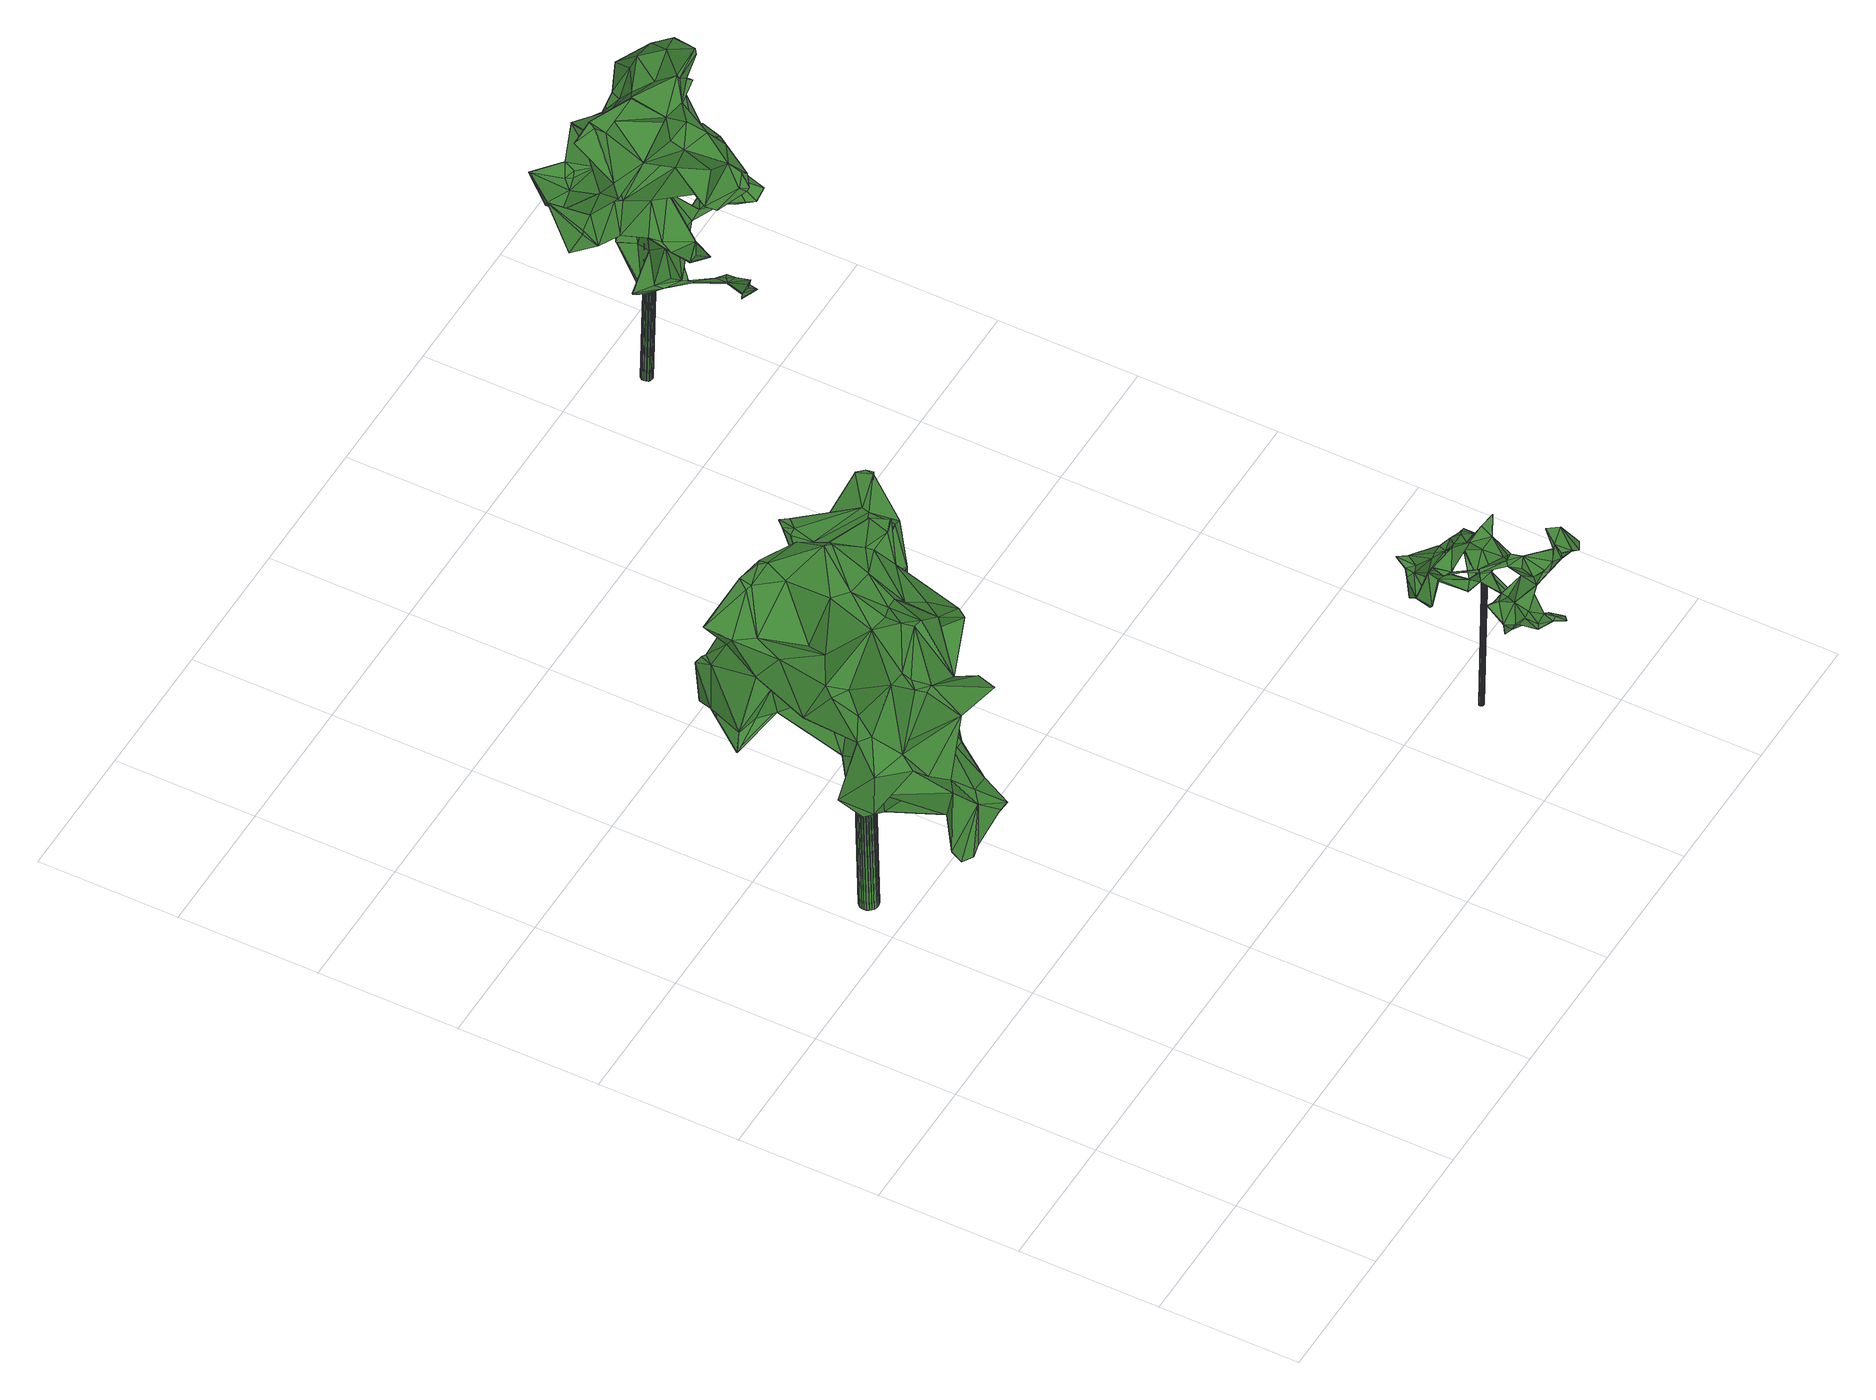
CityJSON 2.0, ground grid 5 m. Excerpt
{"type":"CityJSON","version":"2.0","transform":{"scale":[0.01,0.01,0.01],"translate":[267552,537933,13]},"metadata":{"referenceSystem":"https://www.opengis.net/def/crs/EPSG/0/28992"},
"CityObjects":{
"tree1":{"type":"SolitaryVegetationObject","attributes":{"gtid":215,"crown_width_m":10.08,"crown_median_z":24.26,"crown_r50_m":0.457,"crown_porosity":0.899,"trunk_H_m":10.71,"trunk_DBH_m":0.668,"trunk_radius_m":0.334,"trunk_base_height_m":13.55,"original_gtid":"236"},"geometry":[{"type":"Solid","lod":"3","boundaries":[[[[0,1,2]],[[0,2,3]],[[4,5,6]],[[7,8,9]],[[10,8,7]],[[11,12,13]],[[14,15,16]],[[17,18,19]],[[20,21,22]],[[23,24,25]],[[26,27,28]],[[21,29,30]],[[31,7,32]],[[33,34,12]],[[35,36,37]],[[38,39,40]],[[41,42,43]],[[26,28,44]],[[45,46,47]],[[48,49,50]],[[33,51,34]],[[52,53,54]],[[55,56,57]],[[58,35,59]],[[60,25,61]],[[62,63,64]],[[14,57,15]],[[33,65,51]],[[66,67,68]],[[69,70,71]],[[72,69,71]],[[73,74,75]],[[76,77,78]],[[45,79,80]],[[81,75,74]],[[19,82,83]],[[84,85,86]],[[11,33,12]],[[13,87,88]],[[67,89,90]],[[82,19,91]],[[92,93,94]],[[6,95,4]],[[96,43,97]],[[98,52,54]],[[23,25,99]],[[100,101,102]],[[103,104,105]],[[27,26,106]],[[55,107,56]],[[22,68,108]],[[109,107,110]],[[74,111,112]],[[57,56,113]],[[28,114,44]],[[114,49,44]],[[115,16,15]],[[116,117,118]],[[119,120,121]],[[122,27,123]],[[34,51,124]],[[12,34,124]],[[7,125,126]],[[40,39,127]],[[47,79,45]],[[27,106,128]],[[116,129,130]],[[59,131,132]],[[133,59,35]],[[134,135,136]],[[57,14,55]],[[25,137,99]],[[138,38,139]],[[139,140,138]],[[96,42,141]],[[61,25,24]],[[24,142,61]],[[131,143,31]],[[140,139,40]],[[38,40,139]],[[40,127,90]],[[144,20,145]],[[70,146,147]],[[148,63,62]],[[129,146,149]],[[10,143,131]],[[113,15,57]],[[119,3,120]],[[150,120,3]],[[81,151,75]],[[152,86,85]],[[153,154,155]],[[153,156,154]],[[22,52,68]],[[116,118,129]],[[62,36,157]],[[136,135,152]],[[112,78,77]],[[153,151,158]],[[60,137,25]],[[159,104,92]],[[53,52,22]],[[61,142,60]],[[160,161,136]],[[14,16,162]],[[119,163,3]],[[164,45,165]],[[166,165,45]],[[167,39,38]],[[168,149,146]],[[128,106,169]],[[68,52,98]],[[170,171,95]],[[172,84,173]],[[101,30,174]],[[174,175,101]],[[176,177,178]],[[23,179,180]],[[20,97,136]],[[143,181,31]],[[181,143,10]],[[60,182,137]],[[155,58,32]],[[159,92,94]],[[128,183,159]],[[55,184,107]],[[35,157,36]],[[145,185,186]],[[58,187,35]],[[117,116,188]],[[117,188,6]],[[189,186,190]],[[43,129,134]],[[84,191,192]],[[6,170,95]],[[193,91,50]],[[193,50,49]],[[50,91,19]],[[132,131,31]],[[47,194,79]],[[106,79,194]],[[169,106,194]],[[169,194,47]],[[23,99,151]],[[174,29,136]],[[97,195,42]],[[122,123,178]],[[148,64,63]],[[196,154,156]],[[108,197,198]],[[58,198,197]],[[24,180,142]],[[199,100,192]],[[200,82,91]],[[200,91,62]],[[201,202,184]],[[203,107,202]],[[109,165,204]],[[156,158,205]],[[156,205,196]],[[66,140,89]],[[9,206,207]],[[208,109,209]],[[209,210,208]],[[41,43,96]],[[132,58,59]],[[9,207,125]],[[125,207,211]],[[79,212,124]],[[213,171,170]],[[129,147,146]],[[172,173,214]],[[215,87,84]],[[187,58,197]],[[185,198,216]],[[199,192,138]],[[217,189,218]],[[54,101,98]],[[132,32,58]],[[121,120,206]],[[215,84,172]],[[20,22,108]],[[112,111,78]],[[2,1,219]],[[83,127,39]],[[44,220,106]],[[183,221,222]],[[4,183,222]],[[115,162,16]],[[115,223,201]],[[76,93,224]],[[225,224,93]],[[6,5,117]],[[145,108,185]],[[188,116,130]],[[46,164,226]],[[46,226,227]],[[92,189,190]],[[228,118,229]],[[230,87,13]],[[4,231,5]],[[229,5,231]],[[18,48,19]],[[13,48,18]],[[95,232,4]],[[171,232,95]],[[233,155,96]],[[1,0,133]],[[0,59,133]],[[164,110,234]],[[75,151,126]],[[207,235,111]],[[2,235,207]],[[217,236,189]],[[142,182,60]],[[211,75,126]],[[211,126,125]],[[237,179,238]],[[81,238,179]],[[202,107,184]],[[239,6,188]],[[188,130,129]],[[240,178,241]],[[181,7,31]],[[4,242,183]],[[120,150,206]],[[7,181,10]],[[119,121,206]],[[105,243,218]],[[125,7,9]],[[152,85,136]],[[213,170,239]],[[129,244,188]],[[217,244,129]],[[81,74,112]],[[201,203,202]],[[223,203,201]],[[109,110,164]],[[108,198,185]],[[51,65,165]],[[128,123,27]],[[128,159,123]],[[94,123,159]],[[45,80,166]],[[176,37,177]],[[105,104,243]],[[100,102,192]],[[97,42,96]],[[119,8,163]],[[245,246,247]],[[133,176,1]],[[248,172,214]],[[221,46,249]],[[221,47,46]],[[6,239,170]],[[132,31,32]],[[7,126,151]],[[7,151,153]],[[141,186,185]],[[144,195,20]],[[157,35,187]],[[73,207,111]],[[77,238,112]],[[237,238,77]],[[100,98,101]],[[250,68,251]],[[167,38,138]],[[214,252,168]],[[174,253,175]],[[109,164,165]],[[239,232,213]],[[107,203,110]],[[234,110,203]],[[51,165,166]],[[254,255,147]],[[84,86,173]],[[160,136,85]],[[160,85,84]],[[56,107,113]],[[9,8,206]],[[223,234,203]],[[222,234,223]],[[256,71,257]],[[258,167,230]],[[258,230,18]],[[230,13,18]],[[212,220,247]],[[49,247,220]],[[77,76,237]],[[102,253,161]],[[197,108,67]],[[186,144,145]],[[66,250,199]],[[78,93,76]],[[149,168,152]],[[174,30,29]],[[207,259,2]],[[30,260,22]],[[101,260,30]],[[236,195,186]],[[167,17,39]],[[83,90,127]],[[83,82,90]],[[214,146,248]],[[214,168,146]],[[70,248,146]],[[69,248,70]],[[69,72,172]],[[248,69,172]],[[48,50,19]],[[171,213,232]],[[136,97,134]],[[124,51,79]],[[140,199,138]],[[140,66,199]],[[51,166,80]],[[79,106,212]],[[51,80,79]],[[82,200,187]],[[158,179,261]],[[24,23,180]],[[153,158,156]],[[17,83,39]],[[137,182,99]],[[113,208,262]],[[23,81,179]],[[158,99,182]],[[81,112,238]],[[158,263,179]],[[180,179,263]],[[182,263,158]],[[182,142,263]],[[142,180,263]],[[107,109,208]],[[10,163,8]],[[107,208,113]],[[17,19,83]],[[187,200,157]],[[48,247,49]],[[49,220,44]],[[108,145,20]],[[93,190,225]],[[245,48,13]],[[245,247,48]],[[175,102,101]],[[102,175,253]],[[161,253,174]],[[264,172,72]],[[36,28,178]],[[258,17,167]],[[18,17,258]],[[224,237,76]],[[225,190,141]],[[28,64,148]],[[53,265,54]],[[53,22,265]],[[260,265,22]],[[54,265,101]],[[260,101,265]],[[92,218,189]],[[103,218,92]],[[187,266,82]],[[90,82,266]],[[78,111,235]],[[81,23,151]],[[153,32,7]],[[155,32,153]],[[154,96,155]],[[152,168,252]],[[136,29,21]],[[44,106,26]],[[169,183,128]],[[176,178,240]],[[176,240,219]],[[43,134,97]],[[196,96,154]],[[215,88,87]],[[13,88,11]],[[227,222,249]],[[267,147,257]],[[233,96,141]],[[178,28,122]],[[45,164,46]],[[227,226,268]],[[68,67,108]],[[197,67,187]],[[266,187,67]],[[266,67,90]],[[200,62,157]],[[11,269,33]],[[268,222,227]],[[268,234,222]],[[62,91,193]],[[129,254,147]],[[129,118,254]],[[173,252,214]],[[148,114,28]],[[264,270,172]],[[11,270,264]],[[193,148,62]],[[212,106,220]],[[193,114,148]],[[49,114,193]],[[33,269,65]],[[271,65,269]],[[271,165,65]],[[160,102,161]],[[192,102,160]],[[161,174,136]],[[192,160,84]],[[219,235,2]],[[78,235,219]],[[262,272,115]],[[255,223,272]],[[255,272,147]],[[262,147,272]],[[224,225,141]],[[169,47,221]],[[169,221,183]],[[199,250,100]],[[28,27,122]],[[249,222,221]],[[28,36,64]],[[64,36,62]],[[223,255,222]],[[84,87,191]],[[230,191,87]],[[167,191,230]],[[138,191,167]],[[138,192,191]],[[186,195,144]],[[249,46,227]],[[73,211,207]],[[73,75,211]],[[73,111,74]],[[267,257,70]],[[247,246,212]],[[254,118,228]],[[232,242,4]],[[232,239,242]],[[217,243,244]],[[273,244,243]],[[273,243,242]],[[20,195,97]],[[188,244,273]],[[188,273,239]],[[273,242,239]],[[254,228,255]],[[129,149,135]],[[129,135,134]],[[152,135,149]],[[183,242,104]],[[183,104,159]],[[242,243,104]],[[152,252,86]],[[173,86,252]],[[267,70,147]],[[92,190,93]],[[133,35,37]],[[99,158,151]],[[15,262,115]],[[113,262,15]],[[133,37,176]],[[104,103,92]],[[41,96,196]],[[70,257,71]],[[147,256,257]],[[155,233,58]],[[222,231,4]],[[229,231,222]],[[1,176,219]],[[204,165,269]],[[11,264,269]],[[271,269,165]],[[204,269,209]],[[3,163,0]],[[88,215,270]],[[88,270,11]],[[36,178,177]],[[215,172,270]],[[243,217,218]],[[105,218,103]],[[67,66,89]],[[219,93,78]],[[131,163,10]],[[0,163,59]],[[131,59,163]],[[204,209,109]],[[179,237,261]],[[245,13,246]],[[212,246,124]],[[233,274,58]],[[40,89,140]],[[90,89,40]],[[12,246,13]],[[124,246,12]],[[164,234,226]],[[268,226,234]],[[36,177,37]],[[206,8,119]],[[190,186,141]],[[189,236,186]],[[141,42,41]],[[141,41,224]],[[236,42,195]],[[236,217,42]],[[129,42,217]],[[129,43,42]],[[71,209,72]],[[264,72,269]],[[72,209,269]],[[261,205,158]],[[219,240,241]],[[219,241,93]],[[94,241,123]],[[93,241,94]],[[123,241,178]],[[250,66,68]],[[68,98,251]],[[100,250,251]],[[98,100,251]],[[224,275,237]],[[201,162,115]],[[201,184,162]],[[55,162,184]],[[14,162,55]],[[141,185,216]],[[233,216,274]],[[141,216,233]],[[58,216,198]],[[274,216,58]],[[276,256,147]],[[262,256,276]],[[262,276,147]],[[256,262,208]],[[210,256,208]],[[228,222,255]],[[209,71,256]],[[209,256,210]],[[41,196,205]],[[41,205,224]],[[224,205,275]],[[275,205,237]],[[237,205,261]],[[223,115,272]],[[2,259,3]],[[150,3,259]],[[136,21,20]],[[30,22,21]],[[150,259,206]],[[207,206,259]],[[228,229,222]],[[229,118,5]],[[117,5,118]],[[277,278,279]],[[277,279,280]],[[280,279,281]],[[280,281,282]],[[279,278,283]],[[279,283,281]],[[281,283,284]],[[281,284,282]],[[283,278,285]],[[283,285,284]],[[284,285,286]],[[284,286,282]],[[285,278,287]],[[285,287,286]],[[286,287,288]],[[286,288,282]],[[287,278,289]],[[287,289,288]],[[288,289,290]],[[288,290,282]],[[289,278,291]],[[289,291,290]],[[290,291,292]],[[290,292,282]],[[291,278,293]],[[291,293,292]],[[292,293,294]],[[292,294,282]],[[293,278,295]],[[293,295,294]],[[294,295,296]],[[294,296,282]],[[295,278,297]],[[295,297,296]],[[296,297,298]],[[296,298,282]],[[297,278,299]],[[297,299,298]],[[298,299,300]],[[298,300,282]],[[299,278,301]],[[299,301,300]],[[300,301,302]],[[300,302,282]],[[301,278,303]],[[301,303,302]],[[302,303,304]],[[302,304,282]],[[303,278,305]],[[303,305,304]],[[304,305,306]],[[304,306,282]],[[305,278,307]],[[305,307,306]],[[306,307,308]],[[306,308,282]],[[307,278,309]],[[307,309,308]],[[308,309,310]],[[308,310,282]],[[309,278,311]],[[309,311,310]],[[310,311,312]],[[310,312,282]],[[311,278,313]],[[311,313,312]],[[312,313,314]],[[312,314,282]],[[313,278,315]],[[313,315,314]],[[314,315,316]],[[314,316,282]],[[315,278,317]],[[315,317,316]],[[316,317,318]],[[316,318,282]],[[317,278,319]],[[317,319,318]],[[318,319,320]],[[318,320,282]],[[319,278,321]],[[319,321,320]],[[320,321,322]],[[320,322,282]],[[321,278,323]],[[321,323,322]],[[322,323,324]],[[322,324,282]],[[323,278,325]],[[323,325,324]],[[324,325,326]],[[324,326,282]],[[325,278,277]],[[325,277,326]],[[326,277,280]],[[326,280,282]]]]}]},
"tree2":{"type":"SolitaryVegetationObject","attributes":{"gtid":447,"crown_width_m":4.53,"crown_median_z":19.2,"crown_r50_m":0.221,"crown_porosity":0.931,"trunk_H_m":5.93,"trunk_DBH_m":0.183,"trunk_radius_m":0.0917,"trunk_base_height_m":13.27,"original_gtid":"507"},"geometry":[{"type":"Solid","lod":"3","boundaries":[[[[327,328,329]],[[330,331,332]],[[333,334,335]],[[328,336,337]],[[338,339,340]],[[341,342,343]],[[335,344,345]],[[346,347,348]],[[349,350,351]],[[352,353,354]],[[352,354,355]],[[356,357,358]],[[359,360,361]],[[362,363,364]],[[362,364,365]],[[366,367,368]],[[369,370,371]],[[369,372,370]],[[373,374,375]],[[376,377,355]],[[373,378,379]],[[380,381,382]],[[382,383,384]],[[385,386,387]],[[388,365,364]],[[389,390,391]],[[392,391,375]],[[393,394,395]],[[363,388,364]],[[396,397,345]],[[398,399,400]],[[361,401,359]],[[330,389,331]],[[402,331,389]],[[386,403,404]],[[371,370,405]],[[370,406,405]],[[342,407,359]],[[329,407,342]],[[408,409,410]],[[411,410,409]],[[412,413,414]],[[382,415,416]],[[417,418,419]],[[369,371,420]],[[421,390,422]],[[392,374,423]],[[424,425,416]],[[426,425,424]],[[426,416,425]],[[427,428,429]],[[396,385,397]],[[345,397,333]],[[430,381,431]],[[345,333,335]],[[329,400,407]],[[337,400,329]],[[393,432,433]],[[434,435,436]],[[435,437,436]],[[430,416,415]],[[421,422,431]],[[438,344,335]],[[439,405,440]],[[333,397,441]],[[402,440,442]],[[443,388,363]],[[380,421,381]],[[365,388,444]],[[365,444,376]],[[431,381,421]],[[381,415,382]],[[359,407,360]],[[445,446,447]],[[375,374,392]],[[359,401,343]],[[448,357,356]],[[371,439,392]],[[424,416,430]],[[449,450,451]],[[386,396,403]],[[375,378,373]],[[361,399,401]],[[343,401,399]],[[368,452,382]],[[383,382,452]],[[430,415,381]],[[453,454,455]],[[453,455,411]],[[379,456,373]],[[424,457,458]],[[399,437,435]],[[428,444,459]],[[432,393,460]],[[402,391,392]],[[428,427,376]],[[461,340,462]],[[463,406,442]],[[354,464,450]],[[369,465,372]],[[466,467,468]],[[336,398,337]],[[372,469,370]],[[338,414,470]],[[471,449,451]],[[456,374,373]],[[428,459,429]],[[429,459,369]],[[369,459,465]],[[472,473,474]],[[385,396,386]],[[345,403,396]],[[345,344,403]],[[359,343,342]],[[397,385,387]],[[475,476,477]],[[477,476,478]],[[404,387,386]],[[404,344,438]],[[404,403,344]],[[387,404,438]],[[370,469,479]],[[480,481,482]],[[483,477,478]],[[433,432,327]],[[394,393,349]],[[406,402,442]],[[427,484,347]],[[449,474,485]],[[473,486,485]],[[422,430,431]],[[424,430,422]],[[411,409,487]],[[488,357,489]],[[393,433,466]],[[393,466,468]],[[351,490,491]],[[376,444,428]],[[492,456,493]],[[492,493,384]],[[483,357,491]],[[441,490,351]],[[333,351,334]],[[441,351,333]],[[349,357,488]],[[349,488,394]],[[494,433,327]],[[377,495,366]],[[377,368,495]],[[365,449,417]],[[342,496,329]],[[497,496,435]],[[341,435,496]],[[358,498,356]],[[362,498,358]],[[398,400,337]],[[410,496,408]],[[497,408,496]],[[361,400,399]],[[408,499,487]],[[360,400,361]],[[407,400,360]],[[335,467,438]],[[479,471,445]],[[479,445,370]],[[488,489,394]],[[495,500,451]],[[423,371,392]],[[440,463,442]],[[444,474,501]],[[406,463,405]],[[399,341,343]],[[440,405,463]],[[449,501,474]],[[371,405,439]],[[443,502,388]],[[474,388,502]],[[376,355,365]],[[362,502,443]],[[363,362,443]],[[362,358,502]],[[357,483,358]],[[399,435,341]],[[503,455,454]],[[479,449,504]],[[479,504,471]],[[461,462,336]],[[462,436,336]],[[329,496,327]],[[482,505,464]],[[482,464,480]],[[372,465,469]],[[459,469,465]],[[377,366,446]],[[483,478,358]],[[502,358,478]],[[486,366,506]],[[494,483,491]],[[380,378,390]],[[380,390,421]],[[441,397,490]],[[369,420,484]],[[369,484,429]],[[397,387,490]],[[449,418,417]],[[507,508,509]],[[418,449,486]],[[434,497,435]],[[440,402,439]],[[392,439,402]],[[510,434,499]],[[434,462,340]],[[374,456,492]],[[434,436,462]],[[388,474,444]],[[384,511,492]],[[374,492,511]],[[368,512,353]],[[366,513,506]],[[507,509,499]],[[458,457,446]],[[341,496,342]],[[339,514,487]],[[511,348,374]],[[502,478,474]],[[413,487,470]],[[340,461,414]],[[340,414,338]],[[424,422,457]],[[347,420,423]],[[432,460,327]],[[328,327,460]],[[395,460,393]],[[327,410,515]],[[491,467,466]],[[438,467,491]],[[480,418,506]],[[329,328,337]],[[461,412,414]],[[471,504,449]],[[408,487,409]],[[507,499,408]],[[471,446,445]],[[516,413,412]],[[410,327,496]],[[515,413,516]],[[473,455,503]],[[494,477,483]],[[503,486,473]],[[393,350,349]],[[468,350,393]],[[334,517,335]],[[491,466,494]],[[433,494,466]],[[467,335,517]],[[467,517,468]],[[334,468,517]],[[357,349,491]],[[351,491,349]],[[516,461,395]],[[327,516,494]],[[515,516,327]],[[516,412,461]],[[461,336,328]],[[461,460,395]],[[328,460,461]],[[448,518,519]],[[519,518,520]],[[479,501,449]],[[453,480,506]],[[453,506,454]],[[464,520,480]],[[418,486,506]],[[378,380,493]],[[423,420,371]],[[494,516,477]],[[521,447,446]],[[470,487,514]],[[382,384,380]],[[511,384,368]],[[399,398,437]],[[473,472,522]],[[384,383,452]],[[384,452,368]],[[505,353,512]],[[389,330,523]],[[332,523,330]],[[495,450,464]],[[480,518,481]],[[520,418,480]],[[362,365,417]],[[524,378,525]],[[524,525,391]],[[455,522,411]],[[411,522,515]],[[410,411,515]],[[455,473,522]],[[458,446,486]],[[446,366,486]],[[426,366,368]],[[382,426,368]],[[416,426,382]],[[424,458,426]],[[426,458,366]],[[497,434,510]],[[523,447,521]],[[340,499,434]],[[370,523,332]],[[522,519,419]],[[334,350,468]],[[519,498,362]],[[379,493,456]],[[377,511,368]],[[448,519,477]],[[448,477,516]],[[511,377,348]],[[367,495,464]],[[449,485,486]],[[413,453,411]],[[334,526,350]],[[351,350,526]],[[351,526,334]],[[338,514,339]],[[338,470,514]],[[464,505,367]],[[417,519,362]],[[506,513,454]],[[422,390,457]],[[389,457,390]],[[346,348,377]],[[427,377,376]],[[346,377,427]],[[391,525,375]],[[378,375,525]],[[449,354,450]],[[522,413,515]],[[366,495,367]],[[368,353,352]],[[505,354,353]],[[347,484,420]],[[413,411,487]],[[368,500,495]],[[419,453,413]],[[413,522,419]],[[384,493,380]],[[378,493,379]],[[348,347,374]],[[474,473,485]],[[479,469,501]],[[444,501,459]],[[459,501,469]],[[414,413,470]],[[500,368,352]],[[451,500,352]],[[355,451,352]],[[355,377,451]],[[503,454,513]],[[390,378,524]],[[390,524,391]],[[481,356,520]],[[481,520,482]],[[356,519,520]],[[458,513,366]],[[475,472,476]],[[417,419,519]],[[446,471,377]],[[423,374,347]],[[445,447,370]],[[370,447,523]],[[391,402,389]],[[527,521,446]],[[523,521,389]],[[389,521,527]],[[457,389,527]],[[527,446,457]],[[346,427,347]],[[519,475,477]],[[519,522,475]],[[475,522,472]],[[474,478,476]],[[474,476,472]],[[336,437,398]],[[436,437,336]],[[355,354,365]],[[453,419,418]],[[356,498,519]],[[486,503,513]],[[458,486,513]],[[438,491,528]],[[490,528,491]],[[490,387,528]],[[438,528,387]],[[429,484,427]],[[516,489,448]],[[395,489,516]],[[395,394,489]],[[453,518,480]],[[453,418,518]],[[520,518,418]],[[356,518,448]],[[481,518,356]],[[497,510,508]],[[509,508,510]],[[497,507,408]],[[365,354,449]],[[497,508,507]],[[520,354,482]],[[354,520,464]],[[482,354,505]],[[495,451,450]],[[451,377,471]],[[406,370,331]],[[332,331,370]],[[406,331,402]],[[509,510,499]],[[339,499,340]],[[487,499,339]],[[367,505,512]],[[367,512,368]],[[448,529,357]],[[489,529,448]],[[357,529,489]],[[530,531,532]],[[530,532,533]],[[533,532,534]],[[533,534,535]],[[532,531,536]],[[532,536,534]],[[534,536,537]],[[534,537,535]],[[536,531,538]],[[536,538,537]],[[537,538,539]],[[537,539,535]],[[538,531,540]],[[538,540,539]],[[539,540,541]],[[539,541,535]],[[540,531,542]],[[540,542,541]],[[541,542,543]],[[541,543,535]],[[542,531,544]],[[542,544,543]],[[543,544,545]],[[543,545,535]],[[544,531,546]],[[544,546,545]],[[545,546,547]],[[545,547,535]],[[546,531,548]],[[546,548,547]],[[547,548,549]],[[547,549,535]],[[548,531,550]],[[548,550,549]],[[549,550,551]],[[549,551,535]],[[550,531,552]],[[550,552,551]],[[551,552,553]],[[551,553,535]],[[552,531,554]],[[552,554,553]],[[553,554,555]],[[553,555,535]],[[554,531,556]],[[554,556,555]],[[555,556,557]],[[555,557,535]],[[556,531,558]],[[556,558,557]],[[557,558,559]],[[557,559,535]],[[558,531,560]],[[558,560,559]],[[559,560,561]],[[559,561,535]],[[560,531,562]],[[560,562,561]],[[561,562,563]],[[561,563,535]],[[562,531,564]],[[562,564,563]],[[563,564,565]],[[563,565,535]],[[564,531,566]],[[564,566,565]],[[565,566,567]],[[565,567,535]],[[566,531,568]],[[566,568,567]],[[567,568,569]],[[567,569,535]],[[568,531,570]],[[568,570,569]],[[569,570,571]],[[569,571,535]],[[570,531,572]],[[570,572,571]],[[571,572,573]],[[571,573,535]],[[572,531,574]],[[572,574,573]],[[573,574,575]],[[573,575,535]],[[574,531,576]],[[574,576,575]],[[575,576,577]],[[575,577,535]],[[576,531,578]],[[576,578,577]],[[577,578,579]],[[577,579,535]],[[578,531,530]],[[578,530,579]],[[579,530,533]],[[579,533,535]]]]}]},
"tree3":{"type":"SolitaryVegetationObject","attributes":{"gtid":262,"crown_width_m":6.93,"crown_median_z":23.02,"crown_r50_m":0.388,"crown_porosity":0.92,"trunk_H_m":9.33,"trunk_DBH_m":0.402,"trunk_radius_m":0.201,"trunk_base_height_m":13.69,"original_gtid":"293"},"geometry":[{"type":"Solid","lod":"3","boundaries":[[[[580,581,582]],[[583,584,585]],[[586,587,588]],[[589,590,591]],[[592,593,594]],[[593,595,594]],[[596,597,598]],[[590,589,599]],[[600,601,602]],[[603,604,605]],[[606,604,603]],[[607,586,608]],[[609,610,611]],[[612,613,614]],[[615,616,617]],[[602,618,619]],[[620,621,622]],[[623,624,588]],[[625,626,627]],[[628,629,630]],[[602,619,631]],[[632,629,628]],[[598,597,633]],[[594,634,592]],[[635,636,637]],[[603,638,639]],[[626,640,619]],[[630,629,641]],[[642,643,644]],[[616,645,591]],[[587,601,623]],[[646,647,648]],[[649,650,627]],[[651,650,649]],[[652,653,654]],[[655,656,657]],[[583,585,658]],[[659,660,661]],[[662,663,664]],[[632,665,666]],[[607,641,667]],[[668,669,670]],[[671,672,673]],[[674,675,596]],[[597,596,675]],[[625,627,650]],[[670,586,588]],[[649,602,601]],[[676,677,678]],[[679,680,681]],[[682,683,684]],[[682,684,611]],[[685,686,687]],[[586,688,608]],[[689,592,614]],[[690,691,692]],[[693,694,695]],[[584,695,694]],[[643,696,697]],[[698,696,643]],[[621,699,622]],[[700,701,702]],[[703,704,705]],[[624,706,707]],[[708,709,710]],[[593,699,595]],[[694,711,712]],[[713,714,709]],[[614,715,689]],[[716,717,718]],[[719,720,721]],[[646,722,647]],[[716,718,722]],[[723,678,664]],[[587,649,601]],[[684,719,724]],[[595,725,659]],[[673,616,589]],[[603,726,727]],[[694,728,646]],[[694,729,728]],[[730,731,732]],[[662,732,731]],[[733,638,734]],[[647,722,718]],[[643,642,735]],[[643,735,698]],[[656,736,737]],[[656,737,657]],[[738,683,682]],[[618,627,626]],[[591,645,739]],[[638,733,639]],[[740,714,713]],[[642,741,735]],[[698,735,738]],[[697,696,738]],[[741,683,735]],[[742,743,744]],[[745,743,742]],[[746,629,632]],[[738,735,683]],[[624,747,706]],[[600,615,748]],[[749,631,640]],[[619,640,631]],[[744,743,750]],[[751,637,605]],[[751,605,606]],[[749,600,631]],[[632,666,685]],[[752,753,688]],[[585,754,648]],[[755,589,739]],[[654,719,756]],[[635,756,719]],[[633,757,758]],[[586,752,688]],[[671,676,678]],[[749,616,615]],[[660,759,760]],[[581,761,582]],[[673,589,762]],[[679,763,599]],[[681,763,679]],[[764,730,765]],[[766,626,767]],[[626,625,767]],[[680,679,657]],[[592,689,593]],[[603,674,768]],[[769,770,771]],[[764,731,730]],[[662,731,764]],[[708,772,773]],[[624,623,600]],[[654,774,652]],[[656,655,775]],[[684,635,719]],[[598,776,674]],[[598,674,596]],[[583,693,695]],[[665,777,778]],[[665,778,733]],[[779,588,624]],[[668,588,779]],[[771,749,640]],[[780,736,656]],[[617,591,590]],[[617,590,615]],[[781,611,782]],[[630,783,628]],[[777,783,630]],[[685,610,784]],[[602,649,618]],[[584,583,695]],[[785,786,608]],[[617,616,591]],[[589,616,679]],[[638,603,605]],[[748,615,787]],[[788,605,604]],[[788,604,606]],[[788,606,605]],[[789,723,663]],[[729,716,722]],[[643,697,644]],[[664,790,662]],[[791,792,606]],[[658,751,606]],[[736,705,793]],[[713,794,740]],[[716,795,796]],[[669,796,795]],[[709,708,794]],[[598,797,776]],[[773,771,640]],[[709,794,713]],[[621,759,798]],[[646,728,722]],[[729,722,728]],[[615,600,749]],[[631,600,602]],[[590,787,615]],[[723,799,800]],[[801,777,785]],[[768,776,711]],[[768,674,776]],[[801,802,778]],[[677,803,612]],[[762,671,673]],[[804,669,668]],[[738,696,698]],[[653,721,720]],[[664,663,723]],[[600,623,601]],[[599,787,590]],[[773,766,767]],[[639,733,778]],[[633,797,598]],[[665,783,777]],[[624,763,805]],[[625,806,707]],[[672,645,673]],[[807,714,740]],[[807,709,714]],[[808,809,654]],[[806,810,687]],[[746,810,806]],[[613,715,614]],[[811,715,613]],[[619,618,626]],[[612,614,634]],[[807,740,812]],[[637,644,605]],[[616,749,813]],[[748,814,600]],[[628,783,632]],[[665,632,783]],[[674,815,675]],[[759,621,620]],[[705,736,762]],[[736,676,762]],[[734,697,682]],[[738,682,697]],[[812,740,794]],[[580,694,712]],[[729,816,716]],[[758,716,816]],[[794,708,773]],[[772,771,773]],[[769,708,710]],[[769,710,702]],[[700,655,701]],[[772,769,771]],[[708,769,772]],[[761,817,582]],[[816,817,761]],[[818,819,704]],[[820,818,704]],[[603,815,674]],[[657,737,821]],[[822,821,737]],[[660,798,759]],[[660,725,798]],[[823,581,824]],[[717,691,819]],[[648,717,819]],[[593,689,661]],[[819,658,648]],[[747,624,805]],[[747,805,690]],[[609,825,826]],[[581,758,816]],[[581,816,761]],[[827,611,610]],[[723,800,672]],[[723,672,671]],[[669,795,828]],[[729,694,580]],[[622,760,620]],[[704,703,820]],[[829,825,747]],[[725,660,659]],[[721,830,780]],[[677,780,830]],[[818,809,831]],[[808,831,809]],[[832,830,833]],[[732,830,834]],[[835,690,805]],[[835,691,690]],[[583,711,693]],[[694,693,711]],[[721,780,656]],[[616,657,679]],[[624,600,763]],[[784,610,826]],[[609,826,610]],[[662,836,732]],[[749,770,813]],[[778,802,727]],[[621,595,699]],[[801,778,777]],[[611,827,682]],[[837,760,838]],[[839,719,721]],[[589,755,703]],[[593,837,699]],[[638,697,734]],[[654,743,745]],[[642,840,741]],[[592,634,614]],[[790,664,841]],[[678,841,664]],[[618,649,627]],[[842,765,730]],[[764,765,820]],[[804,668,687]],[[686,843,844]],[[650,667,746]],[[650,607,667]],[[684,683,635]],[[741,635,683]],[[751,756,635]],[[751,635,637]],[[830,845,834]],[[687,668,779]],[[635,840,636]],[[581,580,846]],[[837,661,660]],[[837,660,760]],[[806,624,707]],[[779,624,806]],[[648,847,717]],[[647,847,648]],[[593,661,837]],[[773,767,781]],[[771,770,749]],[[747,825,609]],[[670,588,668]],[[623,588,587]],[[815,597,675]],[[794,848,849]],[[819,835,704]],[[819,691,835]],[[721,812,839]],[[682,827,734]],[[589,591,739]],[[811,612,595]],[[684,724,794]],[[821,849,848]],[[684,850,611]],[[794,850,684]],[[589,679,599]],[[599,814,787]],[[787,814,748]],[[721,851,812]],[[626,766,640]],[[773,640,766]],[[648,658,585]],[[658,819,818]],[[832,809,818]],[[603,852,606]],[[830,853,833]],[[745,774,654]],[[725,595,621]],[[702,770,769]],[[717,847,718]],[[723,671,678]],[[724,848,794]],[[829,826,825]],[[854,835,805]],[[633,597,828]],[[716,796,692]],[[597,801,828]],[[633,828,757]],[[820,703,764]],[[687,686,804]],[[795,757,828]],[[828,801,855]],[[781,609,611]],[[680,854,681]],[[854,805,681]],[[747,609,706]],[[759,620,760]],[[823,824,776]],[[820,832,818]],[[700,807,856]],[[700,856,655]],[[688,753,857]],[[734,665,733]],[[807,700,709]],[[654,756,808]],[[652,833,653]],[[809,833,652]],[[621,798,725]],[[751,808,756]],[[822,858,839]],[[859,773,782]],[[781,782,773]],[[736,793,737]],[[822,737,793]],[[815,603,727]],[[691,717,692]],[[716,692,717]],[[805,763,681]],[[812,851,775]],[[842,860,765]],[[850,859,782]],[[850,794,859]],[[685,810,632]],[[634,861,612]],[[662,841,836]],[[662,790,841]],[[736,780,676]],[[822,704,858]],[[586,670,752]],[[752,670,669]],[[694,754,584]],[[862,758,581]],[[587,651,649]],[[835,858,704]],[[854,858,835]],[[622,699,760]],[[600,814,763]],[[599,763,814]],[[807,812,775]],[[800,739,645]],[[755,739,800]],[[612,811,613]],[[854,680,724]],[[680,657,821]],[[822,839,821]],[[669,844,796]],[[677,830,803]],[[839,858,719]],[[854,719,858]],[[724,719,854]],[[863,836,841]],[[841,678,863]],[[641,864,630]],[[629,667,641]],[[673,645,616]],[[823,797,633]],[[823,776,797]],[[746,667,629]],[[784,686,685]],[[669,753,752]],[[828,753,669]],[[857,753,828]],[[692,844,843]],[[680,848,724]],[[821,848,680]],[[859,794,773]],[[780,677,676]],[[661,715,659]],[[689,715,661]],[[677,612,861]],[[677,861,678]],[[823,862,581]],[[801,597,802]],[[727,802,815]],[[815,802,597]],[[823,633,862]],[[611,850,782]],[[705,704,793]],[[822,793,704]],[[775,856,807]],[[795,716,758]],[[795,758,757]],[[700,702,710]],[[700,710,709]],[[777,630,786]],[[594,803,732]],[[758,862,633]],[[647,718,847]],[[768,852,603]],[[653,720,654]],[[719,654,720]],[[586,651,587]],[[586,607,651]],[[701,770,702]],[[692,796,844]],[[863,594,732]],[[804,844,669]],[[686,844,804]],[[612,803,595]],[[594,595,803]],[[833,721,653]],[[639,778,603]],[[726,778,727]],[[603,778,726]],[[707,767,625]],[[832,833,809]],[[842,730,860]],[[834,820,860]],[[765,860,820]],[[732,860,730]],[[834,860,732]],[[834,832,820]],[[809,652,774]],[[809,774,744]],[[742,774,745]],[[744,774,742]],[[776,712,711]],[[648,754,646]],[[646,754,694]],[[585,584,754]],[[762,676,671]],[[703,762,589]],[[705,762,703]],[[607,650,651]],[[692,865,690]],[[843,865,692]],[[843,686,865]],[[830,721,853]],[[786,630,864]],[[706,767,707]],[[641,607,864]],[[607,786,864]],[[607,608,786]],[[779,806,687]],[[803,830,732]],[[751,831,808]],[[658,831,751]],[[818,831,658]],[[800,799,755]],[[785,777,786]],[[634,594,861]],[[583,792,711]],[[637,636,644]],[[632,810,746]],[[687,810,685]],[[605,644,866]],[[605,866,638]],[[697,638,866]],[[697,866,644]],[[806,625,650]],[[806,650,746]],[[764,663,662]],[[609,781,767]],[[609,767,706]],[[721,833,853]],[[789,663,799]],[[789,799,723]],[[703,755,799]],[[663,764,799]],[[703,799,764]],[[828,855,857]],[[801,857,855]],[[785,857,801]],[[785,608,857]],[[688,857,608]],[[595,715,811]],[[659,715,595]],[[672,800,645]],[[734,666,665]],[[734,827,666]],[[610,666,827]],[[610,685,666]],[[768,791,852]],[[711,791,768]],[[606,852,791]],[[581,846,824]],[[580,824,846]],[[712,824,580]],[[712,776,824]],[[678,861,863]],[[658,792,583]],[[606,792,658]],[[863,861,594]],[[863,732,836]],[[830,832,845]],[[834,845,832]],[[711,792,791]],[[690,829,747]],[[635,741,840]],[[794,849,812]],[[644,636,642]],[[642,636,840]],[[784,829,686]],[[829,784,826]],[[865,829,690]],[[865,686,829]],[[656,851,721]],[[839,812,849]],[[699,837,838]],[[699,838,760]],[[821,839,849]],[[775,851,656]],[[816,729,817]],[[655,657,701]],[[616,701,657]],[[701,616,813]],[[701,813,770]],[[580,582,817]],[[580,817,729]],[[867,743,654]],[[775,655,856]],[[744,750,809]],[[809,750,654]],[[867,654,750]],[[867,750,743]],[[868,869,870]],[[868,870,871]],[[871,870,872]],[[871,872,873]],[[870,869,874]],[[870,874,872]],[[872,874,875]],[[872,875,873]],[[874,869,876]],[[874,876,875]],[[875,876,877]],[[875,877,873]],[[876,869,878]],[[876,878,877]],[[877,878,879]],[[877,879,873]],[[878,869,880]],[[878,880,879]],[[879,880,881]],[[879,881,873]],[[880,869,882]],[[880,882,881]],[[881,882,883]],[[881,883,873]],[[882,869,884]],[[882,884,883]],[[883,884,885]],[[883,885,873]],[[884,869,886]],[[884,886,885]],[[885,886,887]],[[885,887,873]],[[886,869,888]],[[886,888,887]],[[887,888,889]],[[887,889,873]],[[888,869,890]],[[888,890,889]],[[889,890,891]],[[889,891,873]],[[890,869,892]],[[890,892,891]],[[891,892,893]],[[891,893,873]],[[892,869,894]],[[892,894,893]],[[893,894,895]],[[893,895,873]],[[894,869,896]],[[894,896,895]],[[895,896,897]],[[895,897,873]],[[896,869,898]],[[896,898,897]],[[897,898,899]],[[897,899,873]],[[898,869,900]],[[898,900,899]],[[899,900,901]],[[899,901,873]],[[900,869,902]],[[900,902,901]],[[901,902,903]],[[901,903,873]],[[902,869,904]],[[902,904,903]],[[903,904,905]],[[903,905,873]],[[904,869,906]],[[904,906,905]],[[905,906,907]],[[905,907,873]],[[906,869,908]],[[906,908,907]],[[907,908,909]],[[907,909,873]],[[908,869,910]],[[908,910,909]],[[909,910,911]],[[909,911,873]],[[910,869,912]],[[910,912,911]],[[911,912,913]],[[911,913,873]],[[912,869,914]],[[912,914,913]],[[913,914,915]],[[913,915,873]],[[914,869,916]],[[914,916,915]],[[915,916,917]],[[915,917,873]],[[916,869,868]],[[916,868,917]],[[917,868,871]],[[917,871,873]]]]}]}
},
"vertices":[
[1077,1901,1220],[1057,1796,1237],[1108,1809,1199],[1204,1955,1250],[664,1360,928],[606,1387,818],[723,1428,776],[955,2061,1016],[1010,2041,1134],[1082,2058,1097],[953,2116,1198],[260,1372,1453],[292,1351,1486],[397,1517,1504],[224,1059,867],[212,1117,870],[233,1097,879],[437,1846,1523],[434,1685,1530],[544,1770,1622],[373,1863,1029],[346,1924,1013],[361,1988,992],[954,1958,668],[896,1984,543],[905,2016,511],[665,1468,1410],[790,1423,1289],[739,1619,1435],[295,1875,1017],[236,1898,995],[904,2115,1202],[814,2002,1132],[256,1286,1478],[285,1314,1482],[800,1821,1238],[712,1725,1424],[812,1800,1238],[325,1926,1545],[345,1919,1550],[345,1960,1561],[720,1824,941],[522,1746,899],[521,1747,896],[601,1511,1448],[488,1217,1353],[485,1313,1214],[487,1316,1218],[473,1634,1548],[585,1632,1530],[574,1755,1609],[296,1247,1481],[386,2089,964],[385,2086,961],[349,2106,933],[222,1057,869],[191,1083,862],[194,1084,859],[736,1937,1184],[900,2001,1198],[868,2023,502],[867,2020,499],[801,1749,1524],[823,1685,1530],[826,1684,1528],[267,1247,1477],[368,2017,1314],[479,1905,1351],[417,2017,1172],[78,1461,1056],[91,1379,1008],[102,1348,1026],[99,1344,1194],[1050,1890,911],[1040,1876,865],[1053,2009,873],[834,1696,935],[995,1690,810],[980,1715,967],[456,1257,1371],[486,1186,1384],[1015,1885,809],[559,1874,1575],[455,1920,1552],[213,1660,1204],[410,1702,1100],[434,1610,1142],[255,1604,1337],[275,1532,1338],[376,1971,1335],[464,1956,1537],[585,1775,1597],[669,1559,1199],[823,1684,1150],[813,1528,1201],[797,1462,864],[718,1870,945],[483,1754,904],[310,2099,1144],[951,1960,669],[303,2039,1170],[297,2036,980],[233,1899,999],[457,1563,1169],[569,1383,1126],[471,1449,1046],[610,1398,1429],[280,1073,1047],[472,1939,1162],[234,1146,1161],[309,1102,1073],[1066,1828,944],[1053,1761,868],[201,1124,878],[695,1673,1514],[297,1143,916],[539,1447,716],[633,1407,768],[525,1390,766],[1188,2011,1245],[1214,1988,1244],[1191,2013,1243],[797,1528,1222],[814,1528,1205],[456,1396,1527],[1128,2087,936],[1049,2042,900],[431,1942,1556],[783,1398,1268],[451,1554,828],[541,1452,718],[916,2079,1206],[886,2076,1204],[868,1823,1238],[480,1752,901],[424,1640,936],[351,1829,1017],[902,2018,513],[237,1928,1396],[211,2014,1435],[213,2018,1434],[718,1823,945],[881,1963,578],[933,2142,1200],[427,1785,1065],[480,1862,1157],[260,1456,881],[267,1401,860],[782,1672,1518],[336,1562,900],[1217,1961,1245],[1004,2003,851],[351,1597,939],[823,2001,880],[716,2006,943],[716,2008,946],[800,1954,876],[702,1787,1460],[886,1957,746],[774,1476,1180],[316,1831,1152],[292,1873,1021],[258,1064,885],[1089,1932,1217],[354,1229,1211],[362,1178,1318],[462,1114,1388],[292,1868,1388],[297,1557,916],[627,1476,1290],[806,1496,853],[806,1497,857],[158,1438,1254],[347,1509,1201],[187,1880,961],[183,1881,963],[844,1763,1217],[803,1761,1225],[769,1622,1239],[938,1884,737],[890,1959,591],[932,2144,1197],[889,1963,593],[597,1343,1126],[257,1061,889],[627,1806,1178],[610,1738,1149],[652,1915,1363],[667,1455,770],[562,1704,1136],[653,1726,1150],[315,1803,1302],[292,1874,1209],[679,1696,1530],[428,1412,1304],[497,1735,942],[741,1916,905],[631,1920,1336],[704,1874,1207],[310,1987,1281],[688,1810,1478],[338,1066,911],[372,1044,955],[402,1035,963],[168,1188,1218],[857,1861,877],[1156,2012,1159],[1098,1928,1076],[259,1153,1078],[175,1248,1205],[256,1291,1124],[1119,2044,912],[488,1391,1527],[802,1498,856],[190,1432,1081],[230,1570,1322],[695,1785,1151],[501,1570,954],[465,1597,1139],[983,1712,1153],[560,1526,1490],[594,1340,1126],[546,1279,983],[371,1210,943],[797,1743,919],[720,1765,1157],[314,1315,1093],[516,1349,1147],[510,1320,902],[543,1332,891],[359,1662,1354],[623,1363,912],[795,1465,866],[721,1871,949],[413,1123,1020],[1026,1820,1127],[497,1695,973],[977,1723,810],[1013,1765,826],[734,1473,796],[834,1721,1183],[826,1684,1154],[662,1365,928],[507,1468,1001],[576,1390,845],[463,1505,1508],[452,1444,1522],[518,1523,1493],[83,1463,1056],[559,1340,1125],[318,2065,1190],[315,2079,1177],[298,1444,1040],[185,1878,964],[427,1408,925],[429,1285,939],[171,1354,1048],[105,1348,1024],[386,1736,1331],[1132,1910,1188],[306,2039,973],[930,1871,766],[277,1184,946],[887,1960,593],[179,1398,1279],[348,2102,932],[478,1901,1354],[112,1380,1017],[370,1283,975],[196,1296,1237],[212,1464,1312],[252,1311,1239],[347,1253,953],[623,1368,913],[783,1864,1155],[912,1790,909],[334,1292,978],[608,1625,56],[575,1625,55],[607,1633,55],[587,1638,1127],[586,1647,1127],[554,1638,1126],[604,1641,55],[583,1655,1127],[599,1648,55],[578,1662,1127],[592,1654,55],[571,1667,1126],[584,1657,55],[563,1670,1126],[575,1658,55],[554,1672,1126],[567,1657,54],[545,1671,1126],[559,1654,54],[537,1668,1126],[552,1649,54],[530,1662,1126],[546,1642,54],[525,1655,1126],[543,1634,54],[521,1647,1126],[542,1625,54],[520,1639,1126],[543,1617,54],[521,1630,1126],[546,1609,55],[524,1622,1126],[551,1602,55],[530,1615,1126],[558,1596,55],[536,1610,1126],[566,1593,55],[545,1606,1127],[575,1592,55],[553,1605,1127],[583,1593,55],[562,1606,1127],[591,1596,56],[570,1609,1127],[598,1601,56],[577,1615,1127],[604,1608,56],[582,1621,1127],[607,1616,56],[586,1629,1127],
[2279,196,627],[2211,171,606],[2267,147,556],[2349,579,555],[2385,551,525],[2360,539,576],[2476,202,729],[2419,131,711],[2458,126,681],[2171,162,618],[2201,132,578],[2159,290,618],[2160,290,617],[2153,228,570],[2267,146,551],[2310,154,520],[2310,131,513],[2488,155,650],[2511,155,655],[2296,536,638],[2321,551,611],[2274,541,627],[2364,170,693],[2377,144,710],[2413,189,715],[2178,493,673],[2176,492,674],[2195,438,665],[2254,469,703],[2271,280,726],[2335,260,698],[2301,285,726],[2319,101,522],[2285,76,545],[2285,77,543],[2317,360,753],[2364,384,798],[2327,402,770],[2266,412,746],[2208,492,591],[2171,451,662],[2186,516,631],[2398,505,643],[2353,507,584],[2362,540,577],[2408,466,627],[2249,664,571],[2279,638,562],[2278,639,560],[2281,475,694],[2281,508,647],[2240,627,545],[2247,663,571],[2217,609,535],[2191,586,478],[2150,539,538],[2189,529,530],[2231,590,552],[2510,222,636],[2509,221,635],[2480,221,639],[2328,403,769],[2307,579,516],[2228,573,518],[2307,581,515],[2350,581,555],[2309,153,702],[2299,168,703],[2259,171,682],[2520,184,641],[2477,204,728],[2182,121,577],[2259,110,547],[2259,110,549],[2317,101,521],[2386,553,524],[2519,184,640],[2480,220,638],[2401,538,519],[2399,537,518],[2276,113,554],[2224,235,553],[2237,261,601],[2280,249,551],[2235,281,608],[2237,261,603],[2235,280,610],[2190,265,623],[2149,538,536],[2129,477,546],[2294,383,704],[2261,386,619],[2285,345,630],[2333,538,610],[2204,592,480],[2220,541,495],[2339,567,585],[2177,494,524],[2134,474,546],[2135,473,547],[2326,514,661],[2349,488,670],[2371,498,660],[2167,528,524],[2192,585,477],[2273,171,678],[2329,179,676],[2176,210,538],[2212,162,562],[2169,184,579],[2182,122,576],[2454,176,651],[2387,553,526],[2426,547,503],[2445,239,733],[2425,547,501],[2365,384,796],[2311,446,689],[2327,520,629],[2247,502,588],[2331,537,608],[2270,278,702],[2273,437,695],[2196,438,663],[2254,468,701],[2215,497,576],[2248,365,607],[2219,392,577],[2249,365,606],[2248,662,572],[2238,537,521],[2215,495,575],[2384,462,654],[2260,170,680],[2198,214,636],[2163,193,577],[2425,545,501],[2195,437,663],[2409,467,629],[2365,170,691],[2399,158,702],[2377,142,709],[2380,456,635],[2181,280,620],[2288,502,648],[2313,341,650],[2279,378,608],[2325,386,689],[2312,339,650],[2314,340,650],[2310,251,668],[2308,312,695],[2317,476,662],[2209,345,694],[2209,344,696],[2213,352,704],[2336,260,696],[2329,521,630],[2261,388,618],[2240,400,611],[2181,281,618],[2329,181,678],[2292,199,674],[2445,239,731],[2406,191,702],[2259,600,554],[2240,626,547],[2324,214,659],[2189,453,661],[2257,183,550],[2195,225,511],[2299,293,719],[2154,229,568],[2180,489,668],[2310,446,687],[2319,360,752],[2221,392,575],[2281,474,692],[2170,451,663],[2239,399,611],[2195,227,512],[2184,240,495],[2184,241,497],[2183,240,496],[2254,541,620],[2178,489,667],[2220,393,576],[2160,291,619],[2265,254,594],[2289,241,663],[2419,131,709],[2210,345,695],[2306,313,695],[2215,352,702],[2321,549,609],[2286,344,628],[2338,565,584],[2259,600,552],[2270,604,553],[2399,158,704],[2271,602,555],[2436,201,709],[2310,250,670],[2284,375,27],[2275,375,27],[2284,377,27],[2291,368,620],[2291,370,620],[2282,368,620],[2283,380,27],[2290,372,620],[2282,381,27],[2289,374,620],[2280,383,27],[2287,376,620],[2278,384,27],[2285,377,620],[2275,384,27],[2282,377,620],[2273,384,27],[2280,377,620],[2271,383,27],[2278,376,620],[2269,382,27],[2276,374,620],[2267,380,27],[2274,372,620],[2266,378,27],[2273,370,620],[2266,375,27],[2273,368,620],[2266,373,27],[2273,366,620],[2267,371,27],[2274,363,620],[2268,369,27],[2276,361,620],[2270,367,27],[2278,360,620],[2272,366,27],[2280,359,620],[2275,366,27],[2282,359,620],[2277,366,27],[2284,359,620],[2279,367,27],[2287,360,620],[2281,369,27],[2289,361,620],[2283,370,27],[2290,363,620],[2284,373,27],[2291,365,620],
[1993,3473,1048],[2090,3431,1085],[2039,3484,1057],[1875,3306,988],[1785,3360,1012],[1876,3309,986],[2372,3519,1258],[2400,3524,1222],[2398,3522,1221],[2310,3440,773],[2324,3542,855],[2312,3491,753],[2210,3059,642],[2201,3023,661],[2169,3129,642],[2202,3025,665],[1931,3422,1341],[2006,3409,1378],[1999,3431,1302],[2340,3503,877],[2429,3452,938],[2514,3520,1078],[2552,3494,1029],[2084,3259,1196],[2145,3220,1162],[2153,3184,1150],[1998,3284,1093],[2460,3439,1303],[2333,3419,1372],[2368,3213,1073],[2229,3180,1177],[2356,3135,1129],[2218,3076,645],[2246,3052,649],[2247,3051,646],[2403,3518,802],[2390,3454,765],[2378,3505,783],[2543,3424,1108],[2600,3395,1002],[2096,2914,749],[2116,2925,744],[2094,2914,746],[2396,3537,1086],[2358,3434,1070],[2515,3391,1123],[2563,3347,1088],[2518,3392,1123],[2411,3250,1392],[2434,3290,1365],[2406,3251,1423],[2562,3448,996],[2388,3273,1296],[2044,3429,1277],[2217,3074,643],[2200,3115,1038],[2144,3071,1080],[2161,3118,1054],[2127,3137,1276],[2116,3180,1305],[2579,3381,996],[2446,3348,1387],[2108,3009,1085],[2160,2959,1161],[2099,3049,1092],[2304,3470,742],[1909,3511,1038],[2010,3543,1049],[1959,3436,989],[2535,3459,1117],[2452,3461,1243],[2453,3464,1244],[2108,3090,853],[2132,3129,837],[2140,3103,869],[2393,3184,805],[2332,3221,785],[2375,3221,805],[1972,3280,960],[2223,2955,694],[2182,2936,720],[2224,2953,693],[2129,3287,545],[2130,3289,547],[2160,3298,516],[2249,3213,1341],[2228,3225,1272],[2450,3414,1304],[2268,3469,1241],[2199,3469,1216],[2267,3471,1241],[2230,3398,657],[2238,3429,636],[2306,3454,741],[1906,3268,1261],[1997,3385,1367],[2243,3297,693],[2171,3148,642],[2168,3267,556],[2362,3426,832],[2417,3348,900],[2372,3379,929],[2303,3087,1168],[2206,3033,1097],[2289,3139,1050],[2285,3297,1237],[2237,3339,1218],[2293,3373,1270],[2310,3432,1332],[2235,3004,651],[2210,3322,1016],[2127,3435,1000],[2126,3430,1087],[1835,3337,1078],[1878,3489,1090],[1827,3335,1070],[2209,2977,1180],[2198,3019,1210],[2182,2936,1156],[2115,2924,741],[2429,3162,835],[2457,3198,832],[2488,3180,836],[2189,3338,696],[2161,3293,886],[2252,3287,729],[2369,3398,1047],[2488,3419,1103],[2469,3136,884],[2443,3025,873],[2474,3163,854],[1869,3331,1121],[1904,3450,1052],[2394,3026,856],[2396,3027,853],[2238,3014,662],[2070,3531,1078],[2082,3477,1023],[2022,3554,1056],[2214,3243,952],[2134,3191,827],[2275,3193,792],[1959,3599,1098],[2227,3397,656],[2331,3227,1017],[2181,2938,720],[2214,3229,1276],[2113,3379,1298],[1956,3598,1099],[1958,3596,1099],[2045,3251,641],[2085,3264,630],[2112,3201,633],[2163,3149,1365],[2195,3092,1316],[2178,2942,1141],[2264,3275,731],[2332,3224,788],[2228,2968,1162],[2301,3470,745],[2374,3054,857],[2195,3032,1090],[2069,3012,906],[2070,3014,907],[2052,3075,866],[2072,3013,906],[2430,3399,1287],[2278,3321,1004],[2357,3510,888],[2439,3373,881],[2054,3076,868],[2134,3259,981],[2266,3471,1243],[2247,3435,1248],[1902,3451,1049],[2170,3405,687],[2211,3243,954],[2100,3526,1230],[2098,3524,1228],[2145,2888,757],[2145,2885,756],[2060,3493,1065],[2246,3317,696],[2378,3414,932],[2085,3267,633],[2004,3255,681],[2446,3351,1013],[2421,3337,1031],[1891,3244,1217],[2490,3181,839],[2483,3197,842],[2483,3197,845],[2465,3171,872],[2410,3254,1002],[2093,3076,858],[2357,3149,818],[1920,3324,1177],[2293,3253,1404],[2175,3229,1333],[2408,3486,1224],[2259,3255,747],[2414,3230,1088],[2414,3228,1085],[2294,3246,1393],[2191,3234,1125],[2273,3323,1359],[2413,3357,1358],[2334,3539,861],[2145,3250,1153],[2212,3334,675],[2153,3280,542],[1953,3308,1129],[1977,3304,1097],[2259,3257,749],[2395,3115,921],[2147,3497,1219],[2157,3462,1187],[1967,3290,1188],[2153,2922,738],[2171,3403,684],[2236,3432,635],[2171,3351,1365],[2170,3350,1363],[2171,3130,645],[2249,3433,1245],[2278,3322,1001],[2432,3464,1233],[2368,3088,834],[2094,3197,862],[2081,3159,844],[2360,3334,1282],[2226,3042,656],[2349,3120,840],[2447,3240,852],[2355,3509,889],[2031,3365,1327],[2068,3529,1079],[2025,3506,1056],[2077,3240,872],[2070,3365,957],[2151,3276,730],[2374,3220,808],[2304,3221,793],[2075,3334,1197],[1962,3315,1130],[2330,3227,1020],[2280,3177,1062],[2234,3156,1188],[2132,3402,1318],[2202,3291,1043],[2161,3165,643],[2078,3238,874],[2112,3197,820],[2125,3156,823],[2099,3229,644],[2163,3318,967],[2139,3219,614],[2181,2936,717],[2153,2920,734],[2313,3187,812],[2154,3038,1082],[2167,3267,554],[2001,3252,681],[2130,3411,1177],[2166,3424,1206],[2154,3200,639],[1979,3306,1099],[2030,3518,1050],[2408,3255,999],[2384,3153,830],[2348,3164,1078],[2323,3178,810],[1974,3284,1176],[2132,3191,824],[2249,3297,986],[2171,3352,1362],[2386,3151,827],[2223,3377,1330],[2207,3271,928],[2370,3211,1071],[2004,3252,682],[2169,3148,639],[2087,3427,1240],[2160,3165,639],[2442,3348,1388],[2158,3291,1073],[2210,3089,1135],[2093,3078,861],[2245,3326,69],[2225,3325,69],[2244,3331,69],[2239,3301,1002],[2238,3306,1002],[2219,3300,1002],[2242,3335,69],[2236,3311,1002],[2239,3340,70],[2233,3315,1002],[2235,3343,70],[2228,3318,1002],[2230,3345,70],[2224,3320,1002],[2224,3345,70],[2218,3320,1002],[2219,3344,69],[2213,3319,1002],[2215,3342,69],[2208,3317,1002],[2210,3339,69],[2204,3314,1002],[2207,3335,69],[2201,3310,1002],[2205,3330,69],[2199,3305,1002],[2205,3324,69],[2199,3299,1002],[2206,3319,69],[2200,3294,1002],[2208,3315,69],[2202,3290,1001],[2211,3310,68],[2205,3285,1001],[2215,3307,68],[2209,3282,1001],[2220,3306,68],[2214,3281,1001],[2226,3305,68],[2219,3280,1001],[2231,3306,68],[2225,3281,1001],[2235,3308,69],[2229,3283,1002],[2240,3311,69],[2233,3286,1002],[2243,3316,69],[2236,3291,1002],[2245,3320,69],[2238,3295,1002]
]}
